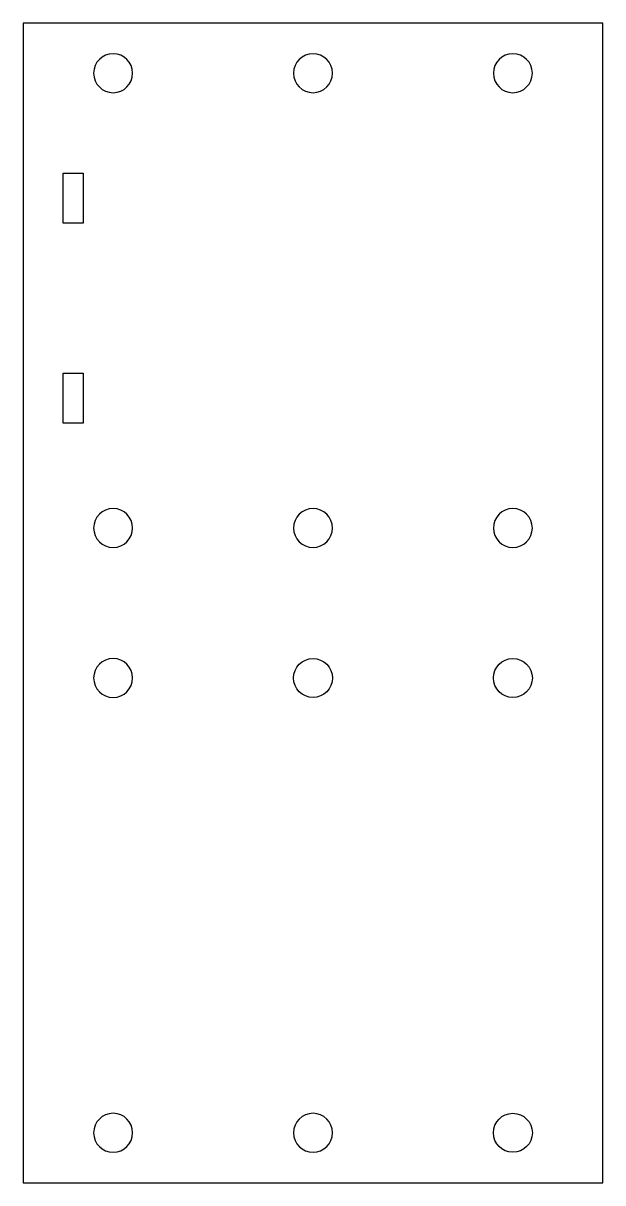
# Model space of a CAD drawing. Extents: x -29 to 29, y -58 to 58.
import ezdxf

# ---------------------------------------------------------------- set-up
doc = ezdxf.new("R2010")
doc.units = 0
doc.layers.get('0').update_dxf_attribs({"linetype": 'CONTINUOUS'})

msp = doc.modelspace()

# ---------------------------------------------------------------- linework, layer by layer
for points in [[(29, 57.9999), (29, 57.9999), (28.9999, -58), (28.9999, -58), (28.9999, -58), (28.9999, -58), (-29, -58), (-29, -58), (-29, -58), (-29, -58), (-28.9999, 57.9999), (-28.9999, 57.9999), (-28.9999, 57.9999), (-28.9999, 57.9999), (29, 57.9999), (29, 57.9999)], [(-18.0499, 53), (-18.0499, 54.0769), (-18.923, 54.9499), (-19.9999, 54.95), (-19.9999, 54.95), (-21.0769, 54.95), (-21.9499, 54.0769), (-21.9499, 53), (-21.9499, 53), (-21.95, 51.923), (-21.0769, 51.05), (-20, 51.05), (-20, 51.05), (-18.923, 51.0499), (-18.05, 51.923), (-18.05, 52.9999)], [(1.95, 52.9999), (1.95, 54.0769), (1.0769, 54.9499), (0, 54.9499), (0, 54.9499), (-1.0769, 54.95), (-1.9499, 54.0769), (-1.9499, 53), (-1.9499, 53), (-1.95, 51.923), (-1.0769, 51.05), (0, 51.05), (0, 51.05), (1.0769, 51.0499), (1.9499, 51.923), (1.9499, 52.9999)], [(21.95, 52.9999), (21.95, 54.0769), (21.0769, 54.9499), (20, 54.9499), (20, 54.9499), (18.923, 54.95), (18.05, 54.0769), (18.05, 53), (18.05, 53), (18.0499, 51.923), (18.923, 51.05), (19.9999, 51.05), (19.9999, 51.05), (21.0769, 51.0499), (21.9499, 51.923), (21.9499, 52.9999)], [(-24.9999, 37.9999), (-24.9999, 37.9999), (-22.9999, 37.9999), (-22.9999, 37.9999), (-22.9999, 37.9999), (-22.9999, 37.9999), (-22.9999, 42.9999), (-22.9999, 42.9999), (-22.9999, 42.9999), (-22.9999, 42.9999), (-24.9999, 42.9999), (-24.9999, 42.9999), (-24.9999, 42.9999), (-24.9999, 42.9999), (-24.9999, 37.9999), (-24.9999, 37.9999)], [(-24.9999, 17.9999), (-24.9999, 17.9999), (-22.9999, 17.9999), (-22.9999, 17.9999), (-22.9999, 17.9999), (-22.9999, 17.9999), (-22.9999, 22.9999), (-22.9999, 22.9999), (-22.9999, 22.9999), (-22.9999, 22.9999), (-24.9999, 22.9999), (-24.9999, 22.9999), (-24.9999, 22.9999), (-24.9999, 22.9999), (-24.9999, 17.9999), (-24.9999, 17.9999)], [(-18.0499, 7.5), (-18.0499, 8.5769), (-18.923, 9.4499), (-19.9999, 9.45), (-19.9999, 9.45), (-21.0769, 9.45), (-21.9499, 8.5769), (-21.9499, 7.5), (-21.9499, 7.5), (-21.95, 6.423), (-21.0769, 5.55), (-20, 5.55), (-20, 5.55), (-18.923, 5.5499), (-18.05, 6.423), (-18.05, 7.4999)], [(1.95, 7.4999), (1.95, 8.5769), (1.0769, 9.4499), (0, 9.4499), (0, 9.4499), (-1.0769, 9.45), (-1.9499, 8.5769), (-1.9499, 7.5), (-1.9499, 7.5), (-1.95, 6.423), (-1.0769, 5.55), (0, 5.55), (0, 5.55), (1.0769, 5.5499), (1.9499, 6.423), (1.9499, 7.4999)], [(21.95, 7.4999), (21.95, 8.5769), (21.0769, 9.4499), (20, 9.4499), (20, 9.4499), (18.923, 9.45), (18.05, 8.5769), (18.05, 7.5), (18.05, 7.5), (18.0499, 6.423), (18.923, 5.55), (19.9999, 5.55), (19.9999, 5.55), (21.0769, 5.5499), (21.9499, 6.423), (21.9499, 7.4999)], [(-18.05, -7.4999), (-18.05, -6.423), (-18.923, -5.55), (-19.9999, -5.5499), (-19.9999, -5.5499), (-21.0769, -5.5499), (-21.9499, -6.423), (-21.9499, -7.4999), (-21.9499, -7.4999), (-21.95, -8.5769), (-21.0769, -9.4499), (-20, -9.4499), (-20, -9.4499), (-18.923, -9.45), (-18.05, -8.5769), (-18.05, -7.5)], [(1.9499, -7.5), (1.9499, -6.423), (1.0769, -5.55), (0, -5.55), (0, -5.55), (-1.0769, -5.5499), (-1.9499, -6.423), (-1.9499, -7.4999), (-1.9499, -7.4999), (-1.95, -8.5769), (-1.0769, -9.4499), (0, -9.4499), (0, -9.4499), (1.0769, -9.45), (1.9499, -8.5769), (1.9499, -7.5)], [(21.9499, -7.5), (21.9499, -6.423), (21.0769, -5.55), (20, -5.55), (20, -5.55), (18.923, -5.5499), (18.05, -6.423), (18.05, -7.4999), (18.05, -7.4999), (18.0499, -8.5769), (18.923, -9.4499), (19.9999, -9.4499), (19.9999, -9.4499), (21.0769, -9.45), (21.9499, -8.5769), (21.9499, -7.5)], [(-18.05, -52.9999), (-18.05, -51.923), (-18.923, -51.05), (-19.9999, -51.0499), (-19.9999, -51.0499), (-21.0769, -51.0499), (-21.9499, -51.923), (-21.95, -52.9999), (-21.95, -52.9999), (-21.95, -54.0769), (-21.0769, -54.9499), (-20, -54.9499), (-20, -54.9499), (-18.923, -54.95), (-18.05, -54.0769), (-18.05, -53)], [(1.9499, -52.9999), (1.9499, -51.923), (1.0769, -51.05), (0, -51.05), (0, -51.05), (-1.0769, -51.0499), (-1.9499, -51.923), (-1.95, -52.9999), (-1.95, -52.9999), (-1.95, -54.0769), (-1.0769, -54.9499), (0, -54.9499), (0, -54.9499), (1.0769, -54.95), (1.9499, -54.0769), (1.9499, -53)], [(21.9499, -53), (21.9499, -51.923), (21.0769, -51.05), (20, -51.05), (20, -51.05), (18.923, -51.0499), (18.05, -51.923), (18.0499, -52.9999), (18.0499, -52.9999), (18.0499, -54.0769), (18.923, -54.9499), (19.9999, -54.9499), (19.9999, -54.9499), (21.0769, -54.95), (21.9499, -54.0769), (21.9499, -53)]]:
    msp.add_open_spline(points, degree=3, knots=[0, 0, 0, 0, 0.2, 0.2, 0.2, 0.2, 0.4, 0.4, 0.4, 0.4, 0.6, 0.6, 0.6, 0.6, 1, 1, 1, 1])

doc.saveas('drawing.dxf')
